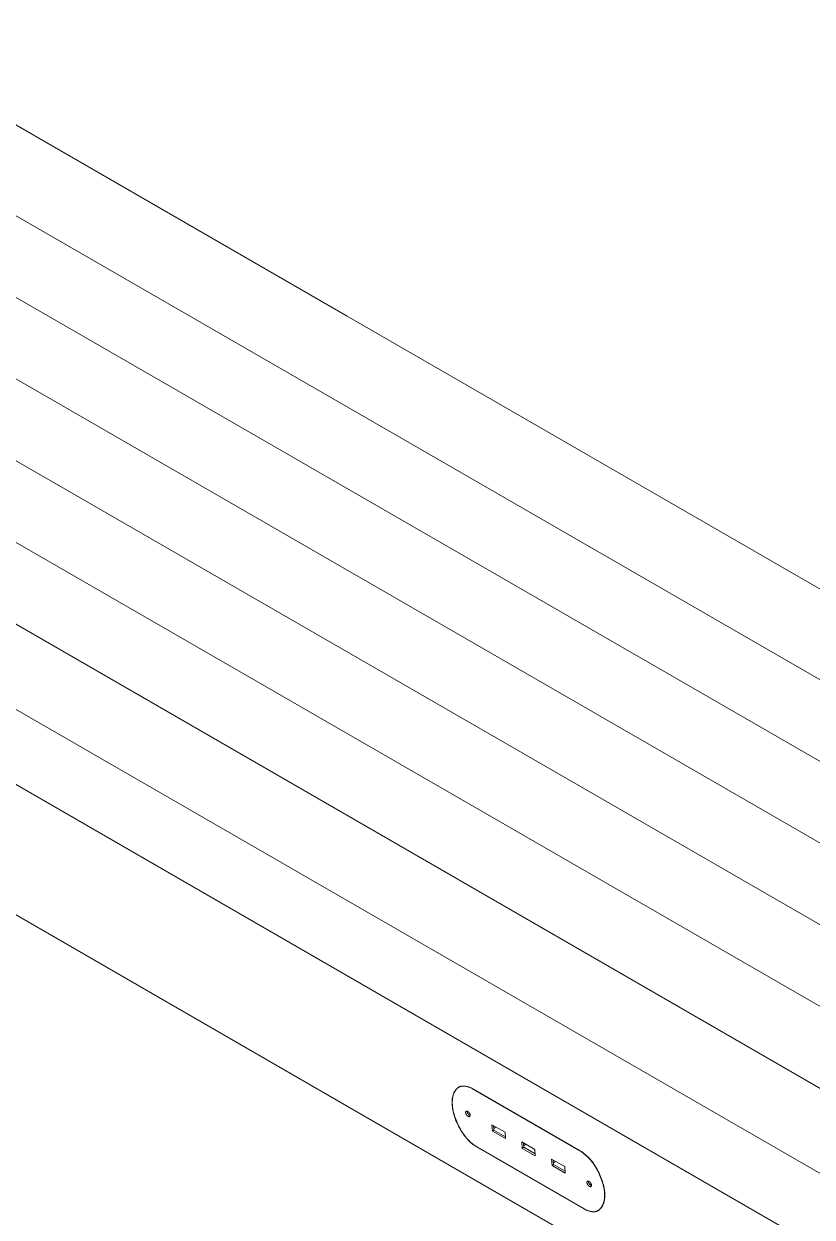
# Model space of a CAD drawing. Header units: millimetres. Extents: x -219 to 4970, y -9 to 3393.
# Drawn here: x 3739 to 4096, y 1612 to 2154 of the extents above; entities that cross this region are included whole.
import ezdxf

# ---------------------------------------------------------------- set-up
doc = ezdxf.new("R2010")
doc.units = ezdxf.units.MM
doc.layers.add('ZANO_R', color=7, linetype='Continuous', lineweight=0)

msp = doc.modelspace()

# ---------------------------------------------------------------- linework, layer by layer
at = {"layer": 'ZANO_R'}
for p, q in [((3655.49, 2153.67), (3885.33, 2020.97)), ((3618.55, 2133.87), (4760.15, 1474.77)), ((3586.46, 2115.34), (4728.06, 1456.24)), ((3584.64, 2079.34), (4695.97, 1437.71)), ((3490.18, 2059.76), (4631.78, 1400.65)), ((3555.34, 2059.19), (4663.87, 1419.18)), ((3458.08, 2041.23), (4599.69, 1382.12)), ((3425.94, 2021.14), (4567.86, 1361.85)), ((4501.29, 1665.34), (3885.33, 2020.97)), ((3395.07, 2004.82), (4540.69, 1343.39)), ((4489.68, 1313.72), (3450.46, 1913.72)), ((3933.35, 1667.52), (3933.27, 1667.25)), ((3933.43, 1667.78), (3933.35, 1667.52)), ((3933.42, 1667.39), (3933.49, 1667.65)), ((3933.51, 1668.04), (3933.43, 1667.78)), ((3933.49, 1667.65), (3933.57, 1667.9)), ((3933.61, 1668.28), (3933.51, 1668.04)), ((3933.57, 1667.9), (3933.66, 1668.15)), ((3933.7, 1668.52), (3933.61, 1668.28)), ((3933.66, 1668.15), (3933.76, 1668.4)), ((3933.81, 1668.75), (3933.7, 1668.52)), ((3933.76, 1668.4), (3933.86, 1668.63)), ((3933.86, 1668.86), (3933.81, 1668.75)), ((3933.92, 1668.97), (3933.86, 1668.86)), ((3933.86, 1668.63), (3933.92, 1668.75)), ((3933.98, 1669.08), (3933.92, 1668.97)), ((3933.92, 1668.75), (3933.97, 1668.86)), ((3933.97, 1668.86), (3934.03, 1668.97)), ((3934.04, 1669.19), (3933.98, 1669.08)), ((3934.03, 1668.97), (3934.09, 1669.08)), ((3934.1, 1669.29), (3934.04, 1669.19)), ((3934.09, 1669.08), (3934.15, 1669.19)), ((3934.16, 1669.39), (3934.1, 1669.29)), ((3934.15, 1669.19), (3934.21, 1669.3)), ((3934.22, 1669.49), (3934.16, 1669.39)), ((3934.21, 1669.3), (3934.27, 1669.4)), ((3934.29, 1669.59), (3934.22, 1669.49)), ((3934.27, 1669.4), (3934.34, 1669.51)), ((3934.35, 1669.69), (3934.29, 1669.59)), ((3934.34, 1669.51), (3934.4, 1669.61)), ((3934.42, 1669.78), (3934.35, 1669.69)), ((3934.4, 1669.61), (3934.47, 1669.71)), ((3934.49, 1669.87), (3934.42, 1669.78)), ((3934.47, 1669.71), (3934.54, 1669.8)), ((3934.55, 1669.96), (3934.49, 1669.87)), ((3934.54, 1669.8), (3934.61, 1669.9)), ((3934.62, 1670.05), (3934.55, 1669.96)), ((3934.61, 1669.9), (3934.68, 1669.99)), ((3934.7, 1670.13), (3934.62, 1670.05)), ((3934.68, 1669.99), (3934.76, 1670.08)), ((3934.77, 1670.22), (3934.7, 1670.13)), ((3934.76, 1670.08), (3934.83, 1670.17)), ((3934.84, 1670.3), (3934.77, 1670.22)), ((3934.83, 1670.17), (3934.91, 1670.26)), ((3934.92, 1670.38), (3934.84, 1670.3)), ((3934.91, 1670.26), (3934.99, 1670.34)), ((3934.99, 1670.46), (3934.92, 1670.38)), ((3935.07, 1670.53), (3934.99, 1670.46)), ((3934.99, 1670.34), (3935.07, 1670.42)), ((3935.15, 1670.61), (3935.07, 1670.53)), ((3935.07, 1670.42), (3935.15, 1670.5)), ((3935.23, 1670.68), (3935.15, 1670.61)), ((3935.15, 1670.5), (3935.23, 1670.58)), ((3935.31, 1670.75), (3935.23, 1670.68)), ((3935.23, 1670.58), (3935.31, 1670.66)), ((3935.39, 1670.82), (3935.31, 1670.75)), ((3935.31, 1670.66), (3935.39, 1670.74)), ((3935.47, 1670.88), (3935.39, 1670.82)), ((3935.39, 1670.74), (3935.48, 1670.81)), ((3935.55, 1670.95), (3935.47, 1670.88)), ((3935.48, 1670.81), (3935.57, 1670.88)), ((3935.63, 1671.01), (3935.55, 1670.95)), ((3935.57, 1670.88), (3935.65, 1670.95)), ((3935.74, 1671.09), (3935.63, 1671.01)), ((3935.65, 1670.95), (3935.74, 1671.01)), ((3935.86, 1671.16), (3935.74, 1671.09)), ((3935.74, 1671.01), (3935.86, 1671.09)), ((3935.97, 1671.23), (3935.86, 1671.16)), ((3935.86, 1671.09), (3935.97, 1671.17)), ((3935.96, 1671.16), (3936.33, 1671.41)), ((3936.09, 1671.29), (3935.97, 1671.23)), ((3935.97, 1671.17), (3936.09, 1671.24)), ((3936.21, 1671.35), (3936.09, 1671.29)), ((3936.09, 1671.24), (3936.21, 1671.3)), ((3936.33, 1671.41), (3936.21, 1671.35)), ((3936.21, 1671.3), (3936.33, 1671.36)), ((3936.45, 1671.46), (3936.33, 1671.41)), ((3936.33, 1671.36), (3936.46, 1671.42)), ((3936.58, 1671.51), (3936.45, 1671.46)), ((3936.46, 1671.42), (3936.58, 1671.47)), ((3936.71, 1671.55), (3936.58, 1671.51)), ((3936.58, 1671.47), (3936.71, 1671.52)), ((3936.83, 1671.59), (3936.71, 1671.55)), ((3936.71, 1671.52), (3936.84, 1671.57)), ((3936.96, 1671.63), (3936.83, 1671.59)), ((3936.84, 1671.57), (3936.97, 1671.6)), ((3937.09, 1671.66), (3936.96, 1671.63)), ((3936.97, 1671.6), (3937.11, 1671.64)), ((3937.22, 1671.69), (3937.09, 1671.66)), ((3937.11, 1671.64), (3937.24, 1671.67)), ((3937.36, 1671.71), (3937.22, 1671.69)), ((3937.24, 1671.67), (3937.37, 1671.7)), ((3937.49, 1671.73), (3937.36, 1671.71)), ((3937.37, 1671.7), (3937.51, 1671.72)), ((3937.62, 1671.74), (3937.49, 1671.73)), ((3937.51, 1671.72), (3937.65, 1671.73)), ((3937.76, 1671.75), (3937.62, 1671.74)), ((3937.65, 1671.73), (3937.78, 1671.75)), ((3937.89, 1671.76), (3937.76, 1671.75)), ((3937.78, 1671.75), (3937.92, 1671.75)), ((3938.02, 1671.76), (3937.89, 1671.76)), ((3938.02, 1671.76), (3938.31, 1671.75)), ((3938.31, 1671.74), (3938.03, 1671.76)), ((3938.31, 1671.75), (3938.59, 1671.73)), ((3938.59, 1671.72), (3938.31, 1671.74)), ((3938.59, 1671.73), (3938.88, 1671.7)), ((3938.86, 1671.68), (3938.59, 1671.72)), ((3939.14, 1671.64), (3938.86, 1671.68)), ((3938.88, 1671.7), (3939.16, 1671.66)), ((3939.41, 1671.59), (3939.14, 1671.64)), ((3939.16, 1671.66), (3939.45, 1671.61)), ((3939.69, 1671.53), (3939.41, 1671.59)), ((3939.45, 1671.61), (3939.73, 1671.55)), ((3939.96, 1671.46), (3939.69, 1671.53)), ((3939.73, 1671.55), (3940, 1671.48)), ((3940.22, 1671.39), (3939.96, 1671.46)), ((3940, 1671.48), (3940.28, 1671.41)), ((3940.49, 1671.3), (3940.22, 1671.39)), ((3940.28, 1671.41), (3940.55, 1671.32)), ((3940.75, 1671.2), (3940.49, 1671.3)), ((3940.55, 1671.32), (3940.82, 1671.22)), ((3941.01, 1671.1), (3940.75, 1671.2)), ((3940.82, 1671.22), (3941.09, 1671.12)), ((3941.27, 1670.99), (3941.01, 1671.1)), ((3941.09, 1671.12), (3941.35, 1671.01)), ((3941.52, 1670.87), (3941.27, 1670.99)), ((3941.35, 1671.01), (3941.61, 1670.88)), ((3941.77, 1670.74), (3941.52, 1670.87)), ((3941.61, 1670.88), (3941.86, 1670.75)), ((3942.01, 1670.6), (3941.77, 1670.74)), ((3941.86, 1670.75), (3942.11, 1670.61)), ((3942.25, 1670.46), (3942.01, 1670.6)), ((3942.11, 1670.61), (3942.36, 1670.46)), ((3990.92, 1642.36), (3942.25, 1670.46)), ((3942.36, 1670.46), (3991.03, 1642.36)), ((3932.94, 1664.86), (3932.93, 1664.53)), ((3932.93, 1664.53), (3932.93, 1664.2)), ((3932.93, 1664.2), (3932.93, 1663.86)), ((3932.93, 1663.86), (3932.95, 1663.52)), ((3932.95, 1665.18), (3932.94, 1664.86)), ((3932.98, 1665.5), (3932.95, 1665.18)), ((3932.95, 1663.52), (3932.97, 1663.17)), ((3932.97, 1663.17), (3933, 1662.82)), ((3933.01, 1665.81), (3932.98, 1665.5)), ((3933, 1662.82), (3933.03, 1662.47)), ((3933.05, 1666.11), (3933.01, 1665.81)), ((3933.03, 1662.47), (3933.08, 1662.11)), ((3933.04, 1664.77), (3933.06, 1665.08)), ((3933.04, 1664.46), (3933.04, 1664.77)), ((3933.04, 1664.15), (3933.04, 1664.46)), ((3933.04, 1663.83), (3933.04, 1664.15)), ((3933.06, 1663.5), (3933.04, 1663.83)), ((3933.09, 1666.41), (3933.05, 1666.11)), ((3933.06, 1665.08), (3933.08, 1665.39)), ((3933.08, 1663.18), (3933.06, 1663.5)), ((3933.08, 1665.39), (3933.11, 1665.69)), ((3933.08, 1663.18), (3933.1, 1662.85)), ((3933.08, 1662.11), (3933.13, 1661.74)), ((3933.15, 1666.7), (3933.09, 1666.41)), ((3933.1, 1662.85), (3933.14, 1662.51)), ((3933.11, 1665.69), (3933.14, 1665.98)), ((3933.14, 1665.98), (3933.18, 1666.28)), ((3933.14, 1662.51), (3933.18, 1662.17)), ((3933.21, 1666.98), (3933.15, 1666.7)), ((3933.18, 1666.28), (3933.23, 1666.56)), ((3933.18, 1662.17), (3933.22, 1661.83)), ((3933.27, 1667.25), (3933.21, 1666.98)), ((3933.23, 1666.56), (3933.28, 1666.84)), ((3933.28, 1666.84), (3933.35, 1667.12)), ((3933.35, 1667.12), (3933.42, 1667.39)), ((3933.13, 1661.74), (3933.19, 1661.38)), ((3933.19, 1661.38), (3933.25, 1661.01)), ((3933.22, 1661.83), (3933.34, 1661.13)), ((3933.25, 1661.01), (3933.4, 1660.26)), ((3933.34, 1661.13), (3933.48, 1660.42)), ((3933.4, 1660.26), (3933.58, 1659.51)), ((3933.48, 1660.42), (3933.65, 1659.69)), ((3933.58, 1659.51), (3933.79, 1658.76)), ((3933.65, 1659.69), (3933.84, 1658.95)), ((3933.79, 1658.76), (3934.02, 1658)), ((3933.84, 1658.95), (3934.07, 1658.2)), ((3934.02, 1658), (3934.28, 1657.24)), ((3934.07, 1658.2), (3934.32, 1657.45)), ((3934.28, 1657.24), (3934.56, 1656.48)), ((3934.32, 1657.45), (3934.59, 1656.69)), ((3934.59, 1656.69), (3934.89, 1655.93)), ((3939.09, 1659.93), (3939.1, 1659.95)), ((3939.09, 1659.9), (3939.09, 1659.93)), ((3939.09, 1659.88), (3939.09, 1659.9)), ((3939.09, 1659.86), (3939.09, 1659.88)), ((3939.09, 1659.83), (3939.09, 1659.86)), ((3939.09, 1659.81), (3939.09, 1659.83)), ((3939.09, 1659.78), (3939.09, 1659.81)), ((3939.09, 1659.76), (3939.09, 1659.78)), ((3939.09, 1659.73), (3939.09, 1659.76)), ((3939.09, 1659.71), (3939.09, 1659.73)), ((3939.09, 1659.68), (3939.09, 1659.71)), ((3939.09, 1659.65), (3939.09, 1659.68)), ((3939.1, 1659.63), (3939.09, 1659.65)), ((3939.1, 1659.97), (3939.11, 1660)), ((3939.1, 1659.95), (3939.1, 1659.97)), ((3939.1, 1659.6), (3939.1, 1659.63)), ((3939.1, 1659.57), (3939.1, 1659.6)), ((3939.11, 1659.55), (3939.1, 1659.57)), ((3939.11, 1660.02), (3939.12, 1660.04)), ((3939.11, 1660), (3939.11, 1660.02)), ((3939.12, 1659.49), (3939.11, 1659.55)), ((3939.12, 1660.06), (3939.13, 1660.08)), ((3939.12, 1660.04), (3939.12, 1660.06)), ((3939.13, 1659.43), (3939.12, 1659.49)), ((3939.13, 1660.08), (3939.14, 1660.09)), ((3939.15, 1659.37), (3939.13, 1659.43)), ((3939.14, 1660.12), (3939.15, 1660.13)), ((3939.14, 1660.1), (3939.14, 1660.12)), ((3939.14, 1660.09), (3939.14, 1660.1)), ((3939.15, 1660.13), (3939.16, 1660.14)), ((3939.15, 1660.13), (3939.15, 1660.13)), ((3939.17, 1659.31), (3939.15, 1659.37)), ((3939.16, 1660.15), (3939.17, 1660.16)), ((3939.16, 1660.14), (3939.16, 1660.15)), ((3939.17, 1660.17), (3939.18, 1660.18)), ((3939.17, 1660.16), (3939.17, 1660.17)), ((3939.19, 1659.24), (3939.17, 1659.31)), ((3939.18, 1660.19), (3939.19, 1660.2)), ((3939.18, 1660.18), (3939.18, 1660.19)), ((3939.19, 1660.21), (3939.2, 1660.22)), ((3939.19, 1660.2), (3939.19, 1660.21)), ((3939.22, 1659.18), (3939.19, 1659.24)), ((3939.2, 1660.22), (3939.21, 1660.23)), ((3939.21, 1660.23), (3939.22, 1660.24)), ((3939.21, 1660.23), (3939.21, 1660.23)), ((3939.22, 1660.24), (3939.23, 1660.25)), ((3939.24, 1659.12), (3939.22, 1659.18)), ((3939.23, 1660.25), (3939.23, 1660.26)), ((3939.23, 1660.26), (3939.24, 1660.26)), ((3939.24, 1660.26), (3939.25, 1660.27)), ((3939.27, 1659.05), (3939.24, 1659.12)), ((3939.25, 1660.28), (3939.26, 1660.29)), ((3939.25, 1660.27), (3939.25, 1660.28)), ((3939.26, 1660.29), (3939.27, 1660.29)), ((3939.27, 1660.29), (3939.28, 1660.3)), ((3939.3, 1658.98), (3939.27, 1659.05)), ((3939.28, 1660.3), (3939.29, 1660.31)), ((3939.28, 1660.3), (3939.28, 1660.3)), ((3939.29, 1660.31), (3939.3, 1660.32)), ((3939.3, 1660.32), (3939.31, 1660.32)), ((3939.33, 1658.92), (3939.3, 1658.98)), ((3939.31, 1660.32), (3939.32, 1660.33)), ((3939.32, 1660.33), (3939.33, 1660.33)), ((3939.33, 1660.33), (3939.33, 1660.34)), ((3939.33, 1660.34), (3939.34, 1660.34)), ((3939.37, 1658.85), (3939.33, 1658.92)), ((3939.34, 1660.34), (3939.35, 1660.35)), ((3939.35, 1660.35), (3939.36, 1660.35)), ((3939.36, 1660.35), (3939.37, 1660.36)), ((3939.37, 1660.36), (3939.38, 1660.36)), ((3939.41, 1658.79), (3939.37, 1658.85)), ((3939.38, 1660.36), (3939.39, 1660.36)), ((3939.39, 1660.36), (3939.4, 1660.37)), ((3939.4, 1660.37), (3939.41, 1660.37)), ((3939.41, 1660.37), (3939.42, 1660.37)), ((3939.45, 1658.73), (3939.41, 1658.79)), ((3939.42, 1660.37), (3939.43, 1660.38)), ((3939.43, 1660.38), (3939.44, 1660.38)), ((3939.44, 1660.38), (3939.45, 1660.38)), ((3939.45, 1660.38), (3939.46, 1660.39)), ((3939.49, 1658.66), (3939.45, 1658.73)), ((3939.46, 1660.39), (3939.47, 1660.39)), ((3939.47, 1660.39), (3939.48, 1660.39)), ((3939.48, 1660.39), (3939.49, 1660.39)), ((3939.49, 1660.39), (3939.5, 1660.39)), ((3939.53, 1658.6), (3939.49, 1658.66)), ((3939.5, 1660.39), (3939.51, 1660.39)), ((3939.51, 1660.39), (3939.52, 1660.4)), ((3939.52, 1660.4), (3939.53, 1660.4)), ((3939.53, 1660.4), (3939.54, 1660.4)), ((3939.58, 1658.54), (3939.53, 1658.6)), ((3939.54, 1660.4), (3939.55, 1660.4)), ((3939.55, 1660.4), (3939.56, 1660.4)), ((3939.56, 1660.4), (3939.57, 1660.4)), ((3939.57, 1660.4), (3939.59, 1660.4)), ((3939.62, 1658.48), (3939.58, 1658.54)), ((3939.59, 1660.4), (3939.6, 1660.4)), ((3939.6, 1660.4), (3939.61, 1660.4)), ((3939.61, 1660.4), (3939.62, 1660.4)), ((3939.62, 1660.4), (3939.64, 1660.39)), ((3939.67, 1658.43), (3939.62, 1658.48)), ((3939.64, 1660.39), (3939.67, 1660.39)), ((3939.67, 1660.39), (3939.69, 1660.39)), ((3939.72, 1658.37), (3939.67, 1658.43)), ((3939.69, 1660.39), (3939.71, 1660.38)), ((3939.71, 1660.38), (3939.74, 1660.38)), ((3939.77, 1658.32), (3939.72, 1658.37)), ((3939.74, 1660.38), (3939.76, 1660.37)), ((3939.76, 1660.37), (3939.78, 1660.36)), ((3939.78, 1660.37), (3939.77, 1660.33)), ((3939.77, 1660.33), (3939.77, 1660.3)), ((3939.77, 1660.3), (3939.77, 1660.27)), ((3939.77, 1660.27), (3939.77, 1660.23)), ((3939.77, 1660.23), (3939.77, 1660.2)), ((3939.77, 1660.2), (3939.77, 1660.16)), ((3939.77, 1660.16), (3939.79, 1660.08)), ((3939.82, 1658.27), (3939.77, 1658.32)), ((3939.78, 1660.36), (3939.81, 1660.36)), ((3939.79, 1660.08), (3939.8, 1660.01)), ((3939.8, 1660.01), (3939.82, 1659.93)), ((3939.81, 1660.36), (3939.83, 1660.35)), ((3939.82, 1659.93), (3939.84, 1659.85)), ((3939.87, 1658.22), (3939.82, 1658.27)), ((3939.83, 1660.35), (3939.85, 1660.34)), ((3939.84, 1659.85), (3939.86, 1659.77)), ((3939.85, 1660.34), (3939.88, 1660.33)), ((3939.86, 1659.77), (3939.88, 1659.7)), ((3939.91, 1658.18), (3939.87, 1658.22)), ((3939.88, 1660.33), (3939.9, 1660.32)), ((3939.88, 1659.7), (3939.91, 1659.62)), ((3939.9, 1660.32), (3939.92, 1660.31)), ((3939.91, 1659.62), (3939.94, 1659.55)), ((3939.96, 1658.14), (3939.91, 1658.18)), ((3939.92, 1660.31), (3939.95, 1660.3)), ((3939.94, 1659.55), (3939.97, 1659.47)), ((3939.95, 1660.3), (3939.97, 1660.29)), ((3940.01, 1658.1), (3939.96, 1658.14)), ((3939.97, 1660.29), (3939.99, 1660.28)), ((3939.97, 1659.47), (3940.01, 1659.4)), ((3939.99, 1660.28), (3940.02, 1660.26)), ((3940.01, 1659.4), (3940.05, 1659.33)), ((3940.06, 1658.06), (3940.01, 1658.1)), ((3940.02, 1660.26), (3940.04, 1660.25)), ((3940.04, 1660.25), (3940.09, 1660.22)), ((3940.05, 1659.33), (3940.09, 1659.26)), ((3940.11, 1658.03), (3940.06, 1658.06)), ((3940.09, 1660.22), (3940.13, 1660.19)), ((3940.09, 1659.26), (3940.13, 1659.19)), ((3940.16, 1658), (3940.11, 1658.03)), ((3940.13, 1660.19), (3940.18, 1660.16)), ((3940.13, 1659.19), (3940.17, 1659.12)), ((3940.2, 1657.97), (3940.16, 1658)), ((3940.17, 1659.12), (3940.22, 1659.06)), ((3940.18, 1660.16), (3940.23, 1660.12)), ((3940.22, 1657.96), (3940.2, 1657.97)), ((3940.22, 1659.06), (3940.27, 1658.99)), ((3940.25, 1657.94), (3940.22, 1657.96)), ((3940.23, 1660.12), (3940.28, 1660.09)), ((3940.27, 1657.93), (3940.25, 1657.94)), ((3940.27, 1658.99), (3940.32, 1658.93)), ((3940.29, 1657.92), (3940.27, 1657.93)), ((3940.28, 1660.09), (3940.33, 1660.04)), ((3940.32, 1657.91), (3940.29, 1657.92)), ((3940.32, 1658.93), (3940.37, 1658.87)), ((3940.34, 1657.9), (3940.32, 1657.91)), ((3940.33, 1660.04), (3940.38, 1660)), ((3940.36, 1657.89), (3940.34, 1657.9)), ((3940.39, 1657.88), (3940.36, 1657.89)), ((3940.37, 1658.87), (3940.43, 1658.81)), ((3940.38, 1660), (3940.42, 1659.95)), ((3940.41, 1657.87), (3940.39, 1657.88)), ((3940.44, 1657.86), (3940.41, 1657.87)), ((3940.42, 1659.95), (3940.47, 1659.9)), ((3940.43, 1658.81), (3940.48, 1658.76)), ((3940.46, 1657.86), (3940.44, 1657.86)), ((3940.48, 1657.85), (3940.46, 1657.86)), ((3940.47, 1659.9), (3940.52, 1659.85)), ((3940.48, 1658.76), (3940.54, 1658.7)), ((3940.51, 1657.84), (3940.48, 1657.85)), ((3940.53, 1657.84), (3940.51, 1657.84)), ((3940.52, 1659.85), (3940.57, 1659.8)), ((3940.55, 1657.83), (3940.53, 1657.84)), ((3940.54, 1658.7), (3940.6, 1658.65)), ((3940.58, 1657.83), (3940.55, 1657.83)), ((3940.57, 1659.8), (3940.62, 1659.74)), ((3940.6, 1657.83), (3940.58, 1657.83)), ((3940.6, 1658.65), (3940.67, 1658.6)), ((3940.62, 1657.83), (3940.6, 1657.83)), ((3940.62, 1659.74), (3940.66, 1659.68)), ((3940.63, 1657.82), (3940.62, 1657.83)), ((3940.64, 1657.82), (3940.63, 1657.82)), ((3940.66, 1657.82), (3940.64, 1657.82)), ((3940.66, 1659.68), (3940.71, 1659.62)), ((3940.67, 1657.82), (3940.66, 1657.82)), ((3940.67, 1658.6), (3940.73, 1658.55)), ((3940.68, 1657.82), (3940.67, 1657.82)), ((3940.69, 1657.82), (3940.68, 1657.82)), ((3940.7, 1657.82), (3940.69, 1657.82)), ((3940.71, 1657.83), (3940.7, 1657.82)), ((3940.71, 1659.62), (3940.75, 1659.56)), ((3940.72, 1657.83), (3940.71, 1657.83)), ((3940.73, 1657.83), (3940.72, 1657.83)), ((3940.73, 1658.55), (3940.8, 1658.51)), ((3940.74, 1657.83), (3940.73, 1657.83)), ((3940.75, 1657.83), (3940.74, 1657.83)), ((3940.75, 1659.56), (3940.79, 1659.5)), ((3940.76, 1657.83), (3940.75, 1657.83)), ((3940.77, 1657.83), (3940.76, 1657.83)), ((3940.78, 1657.84), (3940.77, 1657.83)), ((3940.79, 1657.84), (3940.78, 1657.84)), ((3940.79, 1659.5), (3940.83, 1659.43)), ((3940.8, 1657.84), (3940.79, 1657.84)), ((3940.8, 1658.51), (3940.87, 1658.46)), ((3940.81, 1657.84), (3940.8, 1657.84)), ((3940.82, 1657.85), (3940.81, 1657.84)), ((3940.83, 1657.85), (3940.82, 1657.85)), ((3940.83, 1659.43), (3940.87, 1659.37)), ((3940.84, 1657.85), (3940.83, 1657.85)), ((3940.85, 1657.86), (3940.84, 1657.85)), ((3940.86, 1657.86), (3940.85, 1657.86)), ((3940.87, 1657.86), (3940.86, 1657.86)), ((3940.87, 1659.37), (3940.91, 1659.3)), ((3940.87, 1658.46), (3940.93, 1658.42)), ((3940.88, 1657.87), (3940.87, 1657.86)), ((3940.89, 1657.87), (3940.88, 1657.87)), ((3940.9, 1657.88), (3940.89, 1657.87)), ((3940.91, 1657.88), (3940.9, 1657.88)), ((3940.91, 1659.3), (3940.94, 1659.24)), ((3940.92, 1657.89), (3940.91, 1657.88)), ((3940.93, 1657.9), (3940.92, 1657.89)), ((3940.92, 1657.89), (3940.92, 1657.89)), ((3940.93, 1658.42), (3941, 1658.38)), ((3940.94, 1657.9), (3940.93, 1657.9)), ((3940.94, 1659.24), (3940.97, 1659.17)), ((3940.95, 1657.91), (3940.94, 1657.9)), ((3940.96, 1657.92), (3940.95, 1657.91)), ((3940.97, 1657.93), (3940.96, 1657.92)), ((3940.96, 1657.92), (3940.96, 1657.92)), ((3940.97, 1659.17), (3941, 1659.11)), ((3940.98, 1657.94), (3940.97, 1657.93)), ((3940.99, 1657.94), (3940.98, 1657.94)), ((3941, 1657.96), (3940.99, 1657.95)), ((3940.99, 1657.95), (3940.99, 1657.94)), ((3941, 1659.11), (3941.03, 1659.04)), ((3941, 1658.38), (3941.08, 1658.35)), ((3941.01, 1657.96), (3941, 1657.96)), ((3941.02, 1657.97), (3941.01, 1657.96)), ((3941.03, 1657.99), (3941.02, 1657.98)), ((3941.02, 1657.98), (3941.02, 1657.97)), ((3941.03, 1659.04), (3941.05, 1658.98)), ((3941.04, 1658), (3941.03, 1658)), ((3941.03, 1658), (3941.03, 1657.99)), ((3941.05, 1658.01), (3941.04, 1658)), ((3941.05, 1658.98), (3941.07, 1658.91)), ((3941.06, 1658.03), (3941.05, 1658.02)), ((3941.05, 1658.02), (3941.05, 1658.01)), ((3941.07, 1658.05), (3941.06, 1658.04)), ((3941.06, 1658.04), (3941.06, 1658.03)), ((3941.07, 1658.91), (3941.09, 1658.85)), ((3941.08, 1658.07), (3941.07, 1658.06)), ((3941.07, 1658.06), (3941.07, 1658.05)), ((3941.08, 1658.35), (3941.15, 1658.31)), ((3941.09, 1658.09), (3941.08, 1658.08)), ((3941.08, 1658.08), (3941.08, 1658.07)), ((3941.09, 1658.85), (3941.11, 1658.79)), ((3941.1, 1658.11), (3941.09, 1658.1)), ((3941.09, 1658.1), (3941.09, 1658.09)), ((3941.11, 1658.13), (3941.1, 1658.12)), ((3941.1, 1658.12), (3941.1, 1658.11)), ((3941.11, 1658.79), (3941.12, 1658.73)), ((3941.12, 1658.16), (3941.11, 1658.14)), ((3941.11, 1658.14), (3941.11, 1658.13)), ((3941.12, 1658.73), (3941.13, 1658.68)), ((3941.13, 1658.2), (3941.12, 1658.18)), ((3941.12, 1658.18), (3941.12, 1658.16)), ((3941.13, 1658.68), (3941.14, 1658.65)), ((3941.14, 1658.25), (3941.13, 1658.22)), ((3941.13, 1658.22), (3941.13, 1658.2)), ((3941.14, 1658.65), (3941.14, 1658.62)), ((3941.14, 1658.62), (3941.14, 1658.59)), ((3941.14, 1658.59), (3941.15, 1658.57)), ((3941.15, 1658.29), (3941.14, 1658.27)), ((3941.14, 1658.27), (3941.14, 1658.25)), ((3941.15, 1658.57), (3941.15, 1658.54)), ((3941.15, 1658.54), (3941.15, 1658.52)), ((3941.15, 1658.52), (3941.15, 1658.49)), ((3941.15, 1658.49), (3941.15, 1658.46)), ((3941.15, 1658.46), (3941.16, 1658.44)), ((3941.16, 1658.41), (3941.15, 1658.39)), ((3941.15, 1658.39), (3941.15, 1658.37)), ((3941.15, 1658.37), (3941.15, 1658.34)), ((3941.15, 1658.34), (3941.15, 1658.32)), ((3941.15, 1658.32), (3941.15, 1658.29)), ((3941.16, 1658.44), (3941.16, 1658.41)), ((3934.56, 1656.48), (3934.86, 1655.73)), ((3934.86, 1655.73), (3935.18, 1654.99)), ((3934.89, 1655.93), (3935.21, 1655.17)), ((3935.18, 1654.99), (3935.52, 1654.26)), ((3935.21, 1655.17), (3935.56, 1654.41)), ((3935.52, 1654.26), (3935.87, 1653.54)), ((3935.56, 1654.41), (3935.92, 1653.66)), ((3935.87, 1653.54), (3936.24, 1652.83)), ((3935.92, 1653.66), (3936.31, 1652.92)), ((3936.24, 1652.83), (3936.63, 1652.13)), ((3936.31, 1652.92), (3936.71, 1652.18)), ((3936.63, 1652.13), (3937.02, 1651.46)), ((3936.71, 1652.18), (3937.13, 1651.46)), ((3937.02, 1651.46), (3937.37, 1650.87)), ((3937.48, 1650.87), (3937.13, 1651.46)), ((3951.04, 1654.2), (3956.96, 1650.78)), ((3951.25, 1651.29), (3951.04, 1654.2)), ((3951.25, 1651.29), (3951.93, 1651.75)), ((3957.17, 1647.87), (3951.25, 1651.29)), ((3951.93, 1651.75), (3951.79, 1653.77)), ((3952.86, 1653.16), (3951.88, 1652.5)), ((3957.11, 1648.76), (3951.93, 1651.75)), ((3937.37, 1650.87), (3937.75, 1650.29)), ((3937.86, 1650.29), (3937.48, 1650.87)), ((3937.75, 1650.29), (3938.14, 1649.72)), ((3938.25, 1649.72), (3937.86, 1650.29)), ((3938.14, 1649.72), (3938.55, 1649.17)), ((3938.66, 1649.17), (3938.25, 1649.72)), ((3938.55, 1649.17), (3938.97, 1648.63)), ((3939.08, 1648.63), (3938.66, 1649.17)), ((3938.97, 1648.63), (3939.42, 1648.1)), ((3939.53, 1648.1), (3939.08, 1648.63)), ((3939.42, 1648.1), (3939.88, 1647.59)), ((3939.99, 1647.59), (3939.53, 1648.1)), ((3939.88, 1647.59), (3940.36, 1647.09)), ((3940.47, 1647.1), (3939.99, 1647.59)), ((3940.36, 1647.09), (3940.85, 1646.61)), ((3940.96, 1646.62), (3940.47, 1647.1)), ((3940.85, 1646.61), (3941.36, 1646.15)), ((3941.47, 1646.15), (3940.96, 1646.62)), ((3941.36, 1646.15), (3941.88, 1645.7)), ((3941.99, 1645.71), (3941.47, 1646.15)), ((3956.96, 1650.78), (3957.17, 1647.87)), ((3964.77, 1643.48), (3964.56, 1646.4)), ((3964.56, 1646.4), (3970.48, 1642.98)), ((3965.46, 1643.94), (3965.31, 1645.96)), ((3941.88, 1645.7), (3942.42, 1645.27)), ((3942.53, 1645.28), (3941.99, 1645.71)), ((3942.42, 1645.27), (3942.98, 1644.86)), ((3943.08, 1644.87), (3942.53, 1645.28)), ((3942.98, 1644.86), (3943.54, 1644.47)), ((3943.65, 1644.47), (3943.08, 1644.87)), ((3943.54, 1644.47), (3944.12, 1644.09)), ((3944.23, 1644.1), (3943.65, 1644.47)), ((3944.12, 1644.09), (3992.79, 1615.99)), ((3992.9, 1616), (3944.23, 1644.1)), ((3964.77, 1643.48), (3965.46, 1643.94)), ((3970.69, 1640.06), (3964.77, 1643.48)), ((3966.38, 1645.35), (3965.4, 1644.69)), ((3970.63, 1640.96), (3965.46, 1643.94)), ((3970.48, 1642.98), (3970.69, 1640.06)), ((3991.5, 1641.98), (3990.92, 1642.36)), ((3991.03, 1642.36), (3991.61, 1641.99)), ((3992.06, 1641.59), (3991.5, 1641.98)), ((3991.61, 1641.99), (3992.17, 1641.59)), ((3992.62, 1641.18), (3992.06, 1641.59)), ((3992.17, 1641.59), (3992.73, 1641.18)), ((3993.15, 1640.75), (3992.62, 1641.18)), ((3992.73, 1641.18), (3993.26, 1640.75)), ((3993.68, 1640.3), (3993.15, 1640.75)), ((3993.26, 1640.75), (3993.79, 1640.3)), ((3978.09, 1638.59), (3984.01, 1635.17)), ((3978.3, 1635.67), (3978.09, 1638.59)), ((3978.98, 1636.13), (3978.3, 1635.67)), ((3984.22, 1632.25), (3978.3, 1635.67)), ((3978.98, 1636.13), (3978.84, 1638.15)), ((3979.91, 1637.54), (3978.93, 1636.89)), ((3984.16, 1633.14), (3978.98, 1636.13)), ((3984.01, 1635.17), (3984.22, 1632.25)), ((3994.19, 1639.84), (3993.68, 1640.3)), ((3993.79, 1640.3), (3994.3, 1639.84)), ((3994.68, 1639.36), (3994.19, 1639.84)), ((3994.3, 1639.84), (3994.79, 1639.36)), ((3995.16, 1638.86), (3994.68, 1639.36)), ((3994.79, 1639.36), (3995.27, 1638.86)), ((3995.62, 1638.35), (3995.16, 1638.86)), ((3995.27, 1638.86), (3995.73, 1638.35)), ((3996.07, 1637.82), (3995.62, 1638.35)), ((3995.73, 1638.35), (3996.17, 1637.83)), ((3996.49, 1637.28), (3996.07, 1637.82)), ((3996.17, 1637.83), (3996.6, 1637.29)), ((3996.9, 1636.73), (3996.49, 1637.28)), ((3996.6, 1637.29), (3997.01, 1636.73)), ((3997.29, 1636.16), (3996.9, 1636.73)), ((3997.01, 1636.73), (3997.4, 1636.17)), ((3997.66, 1635.58), (3997.29, 1636.16)), ((3997.4, 1636.17), (3997.77, 1635.59)), ((3998.02, 1634.99), (3997.66, 1635.58)), ((3997.77, 1635.59), (3998.13, 1635)), ((3998.41, 1634.32), (3998.02, 1634.99)), ((3998.52, 1634.32), (3998.13, 1635)), ((3998.79, 1633.62), (3998.41, 1634.32)), ((3998.9, 1633.63), (3998.52, 1634.32)), ((3999.16, 1632.91), (3998.79, 1633.62)), ((3999.27, 1632.92), (3998.9, 1633.63)), ((3999.52, 1632.19), (3999.16, 1632.91)), ((3999.63, 1632.2), (3999.27, 1632.92)), ((3999.86, 1631.46), (3999.52, 1632.19)), ((3999.97, 1631.46), (3999.63, 1632.2)), ((4000.18, 1630.72), (3999.86, 1631.46)), ((4000.29, 1630.72), (3999.97, 1631.46)), ((4000.48, 1629.97), (4000.18, 1630.72)), ((4000.59, 1629.97), (4000.29, 1630.72)), ((4000.76, 1629.21), (4000.48, 1629.97)), ((4000.87, 1629.22), (4000.59, 1629.97)), ((3994.1, 1628.09), (3994.11, 1628.12)), ((3994.1, 1628.07), (3994.1, 1628.09)), ((3994.1, 1628.04), (3994.1, 1628.07)), ((3994.1, 1628.02), (3994.1, 1628.04)), ((3994.1, 1627.99), (3994.1, 1628.02)), ((3994.1, 1627.97), (3994.1, 1627.99)), ((3994.11, 1627.94), (3994.1, 1627.97)), ((3994.11, 1628.19), (3994.12, 1628.21)), ((3994.11, 1628.16), (3994.11, 1628.19)), ((3994.11, 1628.14), (3994.11, 1628.16)), ((3994.11, 1628.12), (3994.11, 1628.14)), ((3994.11, 1627.92), (3994.11, 1627.94)), ((3994.11, 1627.89), (3994.11, 1627.92)), ((3994.11, 1627.86), (3994.11, 1627.89)), ((3994.12, 1627.84), (3994.11, 1627.86)), ((3994.12, 1628.23), (3994.13, 1628.26)), ((3994.12, 1628.21), (3994.12, 1628.23)), ((3994.12, 1627.81), (3994.12, 1627.84)), ((3994.13, 1627.78), (3994.12, 1627.81)), ((3994.13, 1628.28), (3994.14, 1628.3)), ((3994.13, 1628.26), (3994.13, 1628.28)), ((3994.14, 1627.72), (3994.13, 1627.78)), ((3994.14, 1628.3), (3994.15, 1628.32)), ((3994.15, 1627.67), (3994.14, 1627.72)), ((3994.15, 1628.33), (3994.16, 1628.34)), ((3994.15, 1628.32), (3994.15, 1628.33)), ((3994.17, 1627.61), (3994.15, 1627.67)), ((3994.16, 1628.36), (3994.17, 1628.37)), ((3994.16, 1628.35), (3994.16, 1628.36)), ((3994.16, 1628.34), (3994.16, 1628.35)), ((3994.17, 1628.38), (3994.18, 1628.39)), ((3994.17, 1628.37), (3994.17, 1628.38)), ((3994.19, 1627.54), (3994.17, 1627.61)), ((3994.18, 1628.4), (3994.19, 1628.41)), ((3994.18, 1628.39), (3994.18, 1628.4)), ((3994.19, 1628.42), (3994.2, 1628.43)), ((3994.19, 1628.41), (3994.19, 1628.42)), ((3994.21, 1627.48), (3994.19, 1627.54)), ((3994.2, 1628.43), (3994.21, 1628.44)), ((3994.21, 1628.44), (3994.22, 1628.45)), ((3994.21, 1628.44), (3994.21, 1628.44)), ((3994.23, 1627.42), (3994.21, 1627.48)), ((3994.22, 1628.46), (3994.23, 1628.47)), ((3994.22, 1628.45), (3994.22, 1628.46)), ((3994.23, 1628.47), (3994.24, 1628.48)), ((3994.26, 1627.35), (3994.23, 1627.42)), ((3994.24, 1628.48), (3994.24, 1628.49)), ((3994.24, 1628.49), (3994.25, 1628.49)), ((3994.25, 1628.49), (3994.26, 1628.5)), ((3994.26, 1628.5), (3994.26, 1628.51)), ((3994.26, 1628.51), (3994.27, 1628.51)), ((3994.29, 1627.29), (3994.26, 1627.35)), ((3994.27, 1628.51), (3994.28, 1628.52)), ((3994.28, 1628.52), (3994.29, 1628.53)), ((3994.29, 1628.53), (3994.3, 1628.54)), ((3994.29, 1628.53), (3994.29, 1628.53)), ((3994.32, 1627.22), (3994.29, 1627.29)), ((3994.3, 1628.54), (3994.31, 1628.55)), ((3994.31, 1628.55), (3994.32, 1628.55)), ((3994.32, 1628.55), (3994.33, 1628.56)), ((3994.35, 1627.16), (3994.32, 1627.22)), ((3994.33, 1628.56), (3994.34, 1628.57)), ((3994.33, 1628.56), (3994.33, 1628.56)), ((3994.34, 1628.57), (3994.35, 1628.57)), ((3994.35, 1628.57), (3994.36, 1628.58)), ((3994.39, 1627.09), (3994.35, 1627.16)), ((3994.36, 1628.58), (3994.37, 1628.58)), ((3994.37, 1628.58), (3994.38, 1628.59)), ((3994.38, 1628.59), (3994.39, 1628.59)), ((3994.39, 1628.59), (3994.4, 1628.6)), ((3994.43, 1627.03), (3994.39, 1627.09)), ((3994.4, 1628.6), (3994.41, 1628.6)), ((3994.41, 1628.6), (3994.42, 1628.61)), ((3994.41, 1628.6), (3994.41, 1628.6)), ((3994.42, 1628.61), (3994.43, 1628.61)), ((3994.43, 1628.61), (3994.44, 1628.61)), ((3994.47, 1626.96), (3994.43, 1627.03)), ((3994.44, 1628.61), (3994.45, 1628.62)), ((3994.45, 1628.62), (3994.46, 1628.62)), ((3994.46, 1628.62), (3994.47, 1628.62)), ((3994.47, 1628.62), (3994.48, 1628.62)), ((3994.51, 1626.9), (3994.47, 1626.96)), ((3994.48, 1628.62), (3994.49, 1628.63)), ((3994.49, 1628.63), (3994.51, 1628.63)), ((3994.51, 1628.63), (3994.52, 1628.63)), ((3994.55, 1626.84), (3994.51, 1626.9)), ((3994.52, 1628.63), (3994.53, 1628.63)), ((3994.53, 1628.63), (3994.54, 1628.63)), ((3994.54, 1628.63), (3994.55, 1628.63)), ((3994.55, 1628.63), (3994.56, 1628.63)), ((3994.59, 1626.78), (3994.55, 1626.84)), ((3994.56, 1628.63), (3994.57, 1628.63)), ((3994.57, 1628.63), (3994.58, 1628.63)), ((3994.58, 1628.63), (3994.59, 1628.63)), ((3994.59, 1628.63), (3994.6, 1628.63)), ((3994.64, 1626.72), (3994.59, 1626.78)), ((3994.6, 1628.63), (3994.61, 1628.63)), ((3994.61, 1628.63), (3994.63, 1628.63)), ((3994.63, 1628.63), (3994.64, 1628.63)), ((3994.64, 1628.63), (3994.66, 1628.63)), ((3994.69, 1626.66), (3994.64, 1626.72)), ((3994.66, 1628.63), (3994.68, 1628.63)), ((3994.68, 1628.63), (3994.71, 1628.62)), ((3994.74, 1626.61), (3994.69, 1626.66)), ((3994.71, 1628.62), (3994.73, 1628.62)), ((3994.73, 1628.62), (3994.75, 1628.61)), ((3994.78, 1626.55), (3994.74, 1626.61)), ((3994.75, 1628.61), (3994.78, 1628.61)), ((3994.78, 1628.61), (3994.8, 1628.6)), ((3994.83, 1626.51), (3994.78, 1626.55)), ((3994.79, 1628.6), (3994.79, 1628.57)), ((3994.79, 1628.57), (3994.79, 1628.53)), ((3994.79, 1628.53), (3994.79, 1628.5)), ((3994.79, 1628.5), (3994.79, 1628.47)), ((3994.79, 1628.47), (3994.79, 1628.43)), ((3994.79, 1628.43), (3994.79, 1628.4)), ((3994.8, 1628.32), (3994.79, 1628.4)), ((3994.8, 1628.6), (3994.82, 1628.59)), ((3994.82, 1628.24), (3994.8, 1628.32)), ((3994.82, 1628.59), (3994.85, 1628.59)), ((3994.83, 1628.16), (3994.82, 1628.24)), ((3994.85, 1628.09), (3994.83, 1628.16)), ((3994.88, 1626.46), (3994.83, 1626.51)), ((3994.85, 1628.59), (3994.87, 1628.58)), ((3994.88, 1628.01), (3994.85, 1628.09)), ((3994.87, 1628.58), (3994.89, 1628.57)), ((3994.9, 1627.93), (3994.88, 1628.01)), ((3994.93, 1626.41), (3994.88, 1626.46)), ((3994.89, 1628.57), (3994.92, 1628.56)), ((3994.93, 1627.86), (3994.9, 1627.93)), ((3994.92, 1628.56), (3994.94, 1628.55)), ((3994.96, 1627.78), (3994.93, 1627.86)), ((3994.98, 1626.37), (3994.93, 1626.41)), ((3994.94, 1628.55), (3994.96, 1628.54)), ((3994.96, 1628.54), (3994.99, 1628.52)), ((3994.99, 1627.71), (3994.96, 1627.78)), ((3995.03, 1626.33), (3994.98, 1626.37)), ((3994.99, 1628.52), (3995.01, 1628.51)), ((3995.03, 1627.64), (3994.99, 1627.71)), ((3995.01, 1628.51), (3995.03, 1628.5)), ((3995.03, 1628.5), (3995.06, 1628.49)), ((3995.06, 1627.56), (3995.03, 1627.64)), ((3995.08, 1626.3), (3995.03, 1626.33)), ((3995.06, 1628.49), (3995.1, 1628.46)), ((3995.1, 1627.49), (3995.06, 1627.56)), ((3995.13, 1626.26), (3995.08, 1626.3)), ((3995.1, 1628.46), (3995.15, 1628.43)), ((3995.14, 1627.43), (3995.1, 1627.49)), ((3995.17, 1626.23), (3995.13, 1626.26)), ((3995.19, 1627.36), (3995.14, 1627.43)), ((3995.15, 1628.43), (3995.2, 1628.4)), ((3995.22, 1626.21), (3995.17, 1626.23)), ((3995.24, 1627.29), (3995.19, 1627.36)), ((3995.2, 1628.4), (3995.25, 1628.36)), ((3995.24, 1626.19), (3995.22, 1626.21)), ((3995.28, 1627.23), (3995.24, 1627.29)), ((3995.26, 1626.18), (3995.24, 1626.19)), ((3995.25, 1628.36), (3995.29, 1628.32)), ((3995.29, 1626.17), (3995.26, 1626.18)), ((3995.34, 1627.17), (3995.28, 1627.23)), ((3995.29, 1628.32), (3995.34, 1628.28)), ((3995.31, 1626.16), (3995.29, 1626.17)), ((3995.33, 1626.15), (3995.31, 1626.16)), ((3995.36, 1626.14), (3995.33, 1626.15)), ((3995.34, 1628.28), (3995.39, 1628.24)), ((3995.39, 1627.11), (3995.34, 1627.17)), ((3995.38, 1626.13), (3995.36, 1626.14)), ((3995.4, 1626.12), (3995.38, 1626.13)), ((3995.39, 1628.24), (3995.44, 1628.19)), ((3995.44, 1627.05), (3995.39, 1627.11)), ((3995.43, 1626.11), (3995.4, 1626.12)), ((3995.45, 1626.1), (3995.43, 1626.11)), ((3995.44, 1628.19), (3995.49, 1628.14)), ((3995.5, 1626.99), (3995.44, 1627.05)), ((3995.48, 1626.09), (3995.45, 1626.1)), ((3995.5, 1626.09), (3995.48, 1626.09)), ((3995.49, 1628.14), (3995.54, 1628.09)), ((3995.56, 1626.94), (3995.5, 1626.99)), ((3995.52, 1626.08), (3995.5, 1626.09)), ((3995.55, 1626.07), (3995.52, 1626.08)), ((3995.54, 1628.09), (3995.59, 1628.03)), ((3995.57, 1626.07), (3995.55, 1626.07)), ((3995.62, 1626.89), (3995.56, 1626.94)), ((3995.59, 1626.07), (3995.57, 1626.07)), ((3995.59, 1628.03), (3995.63, 1627.98)), ((3995.62, 1626.06), (3995.59, 1626.07)), ((3995.68, 1626.84), (3995.62, 1626.89)), ((3995.64, 1626.06), (3995.62, 1626.06)), ((3995.63, 1627.98), (3995.68, 1627.92)), ((3995.65, 1626.06), (3995.64, 1626.06)), ((3995.66, 1626.06), (3995.65, 1626.06)), ((3995.67, 1626.06), (3995.66, 1626.06)), ((3995.68, 1626.06), (3995.67, 1626.06)), ((3995.68, 1627.92), (3995.72, 1627.86)), ((3995.75, 1626.79), (3995.68, 1626.84)), ((3995.69, 1626.06), (3995.68, 1626.06)), ((3995.71, 1626.06), (3995.69, 1626.06)), ((3995.72, 1626.06), (3995.71, 1626.06)), ((3995.72, 1627.86), (3995.77, 1627.8)), ((3995.73, 1626.06), (3995.72, 1626.06)), ((3995.74, 1626.06), (3995.73, 1626.06)), ((3995.75, 1626.06), (3995.74, 1626.06)), ((3995.81, 1626.74), (3995.75, 1626.79)), ((3995.76, 1626.06), (3995.75, 1626.06)), ((3995.77, 1626.07), (3995.76, 1626.06)), ((3995.77, 1627.8), (3995.81, 1627.73)), ((3995.78, 1626.07), (3995.77, 1626.07)), ((3995.79, 1626.07), (3995.78, 1626.07)), ((3995.8, 1626.07), (3995.79, 1626.07)), ((3995.81, 1626.07), (3995.8, 1626.07)), ((3995.81, 1627.73), (3995.85, 1627.67)), ((3995.88, 1626.7), (3995.81, 1626.74)), ((3995.82, 1626.08), (3995.81, 1626.07)), ((3995.83, 1626.08), (3995.82, 1626.08)), ((3995.84, 1626.08), (3995.83, 1626.08)), ((3995.85, 1626.09), (3995.84, 1626.08)), ((3995.85, 1627.67), (3995.89, 1627.6)), ((3995.86, 1626.09), (3995.85, 1626.09)), ((3995.87, 1626.09), (3995.86, 1626.09)), ((3995.88, 1626.1), (3995.87, 1626.09)), ((3995.95, 1626.66), (3995.88, 1626.7)), ((3995.89, 1626.1), (3995.88, 1626.1)), ((3995.89, 1627.6), (3995.92, 1627.54)), ((3995.9, 1626.1), (3995.89, 1626.1)), ((3995.91, 1626.11), (3995.9, 1626.1)), ((3995.92, 1626.11), (3995.91, 1626.11)), ((3995.92, 1627.54), (3995.96, 1627.47)), ((3995.93, 1626.12), (3995.92, 1626.12)), ((3995.92, 1626.12), (3995.92, 1626.11)), ((3995.94, 1626.13), (3995.93, 1626.12)), ((3995.95, 1626.13), (3995.94, 1626.13)), ((3996.02, 1626.62), (3995.95, 1626.66)), ((3995.96, 1626.14), (3995.95, 1626.13)), ((3995.96, 1627.47), (3995.99, 1627.41)), ((3995.97, 1626.15), (3995.96, 1626.14)), ((3995.98, 1626.16), (3995.97, 1626.15)), ((3995.97, 1626.15), (3995.97, 1626.15)), ((3995.99, 1626.17), (3995.98, 1626.16)), ((3995.99, 1627.41), (3996.02, 1627.34)), ((3996, 1626.17), (3995.99, 1626.17)), ((3996.01, 1626.19), (3996, 1626.18)), ((3996, 1626.18), (3996, 1626.17)), ((3996.02, 1626.19), (3996.01, 1626.19)), ((3996.02, 1627.34), (3996.04, 1627.28)), ((3996.09, 1626.58), (3996.02, 1626.62)), ((3996.03, 1626.2), (3996.02, 1626.19)), ((3996.04, 1626.22), (3996.03, 1626.21)), ((3996.03, 1626.21), (3996.03, 1626.2)), ((3996.04, 1627.28), (3996.07, 1627.21)), ((3996.05, 1626.22), (3996.04, 1626.22)), ((3996.06, 1626.24), (3996.05, 1626.23)), ((3996.05, 1626.23), (3996.05, 1626.22)), ((3996.07, 1626.26), (3996.06, 1626.25)), ((3996.06, 1626.25), (3996.06, 1626.24)), ((3996.07, 1627.21), (3996.09, 1627.15)), ((3996.08, 1626.27), (3996.07, 1626.26)), ((3996.09, 1626.28), (3996.08, 1626.28)), ((3996.08, 1626.28), (3996.08, 1626.27)), ((3996.09, 1627.15), (3996.11, 1627.09)), ((3996.17, 1626.55), (3996.09, 1626.58)), ((3996.1, 1626.3), (3996.09, 1626.29)), ((3996.09, 1626.29), (3996.09, 1626.28)), ((3996.11, 1626.32), (3996.1, 1626.31)), ((3996.1, 1626.31), (3996.1, 1626.3)), ((3996.11, 1627.09), (3996.12, 1627.03)), ((3996.12, 1626.35), (3996.11, 1626.34)), ((3996.11, 1626.34), (3996.11, 1626.33)), ((3996.11, 1626.33), (3996.11, 1626.32)), ((3996.12, 1627.03), (3996.14, 1626.97)), ((3996.13, 1626.37), (3996.12, 1626.36)), ((3996.12, 1626.36), (3996.12, 1626.35)), ((3996.14, 1626.42), (3996.13, 1626.39)), ((3996.13, 1626.39), (3996.13, 1626.37)), ((3996.14, 1626.97), (3996.15, 1626.91)), ((3996.15, 1626.44), (3996.14, 1626.42)), ((3996.15, 1626.91), (3996.15, 1626.88)), ((3996.15, 1626.88), (3996.16, 1626.86)), ((3996.16, 1626.48), (3996.15, 1626.46)), ((3996.15, 1626.46), (3996.15, 1626.44)), ((3996.16, 1626.86), (3996.16, 1626.83)), ((3996.16, 1626.83), (3996.16, 1626.8)), ((3996.16, 1626.8), (3996.17, 1626.78)), ((3996.17, 1626.55), (3996.16, 1626.53)), ((3996.16, 1626.53), (3996.16, 1626.51)), ((3996.16, 1626.51), (3996.16, 1626.48)), ((3996.17, 1626.78), (3996.17, 1626.75)), ((3996.17, 1626.75), (3996.17, 1626.73)), ((3996.17, 1626.73), (3996.17, 1626.7)), ((3996.17, 1626.7), (3996.17, 1626.68)), ((3996.17, 1626.68), (3996.17, 1626.65)), ((3996.17, 1626.65), (3996.17, 1626.63)), ((3996.17, 1626.63), (3996.17, 1626.6)), ((3996.17, 1626.6), (3996.17, 1626.58)), ((3996.17, 1626.58), (3996.17, 1626.55)), ((4001.02, 1628.45), (4000.76, 1629.21)), ((4001.13, 1628.46), (4000.87, 1629.22)), ((4001.25, 1627.69), (4001.02, 1628.45)), ((4001.36, 1627.7), (4001.13, 1628.46)), ((4001.46, 1626.94), (4001.25, 1627.69)), ((4001.57, 1626.94), (4001.36, 1627.7)), ((4001.64, 1626.19), (4001.46, 1626.94)), ((4001.75, 1626.19), (4001.57, 1626.94)), ((4001.79, 1625.44), (4001.64, 1626.19)), ((4001.9, 1625.45), (4001.75, 1626.19)), ((4001.85, 1625.07), (4001.79, 1625.44)), ((4001.91, 1624.71), (4001.85, 1625.07)), ((4001.96, 1625.08), (4001.9, 1625.45)), ((4001.96, 1624.34), (4001.91, 1624.71)), ((4002.02, 1624.71), (4001.96, 1625.08)), ((4002.01, 1623.98), (4001.96, 1624.34)), ((4002.07, 1624.35), (4002.02, 1624.71)), ((4002.12, 1623.99), (4002.07, 1624.35)), ((4001.61, 1618.67), (4001.69, 1618.93)), ((4001.69, 1618.93), (4001.77, 1619.2)), ((4001.72, 1618.67), (4001.8, 1618.93)), ((4001.77, 1619.2), (4001.83, 1619.47)), ((4001.8, 1618.93), (4001.88, 1619.2)), ((4001.83, 1619.47), (4001.89, 1619.75)), ((4001.88, 1619.2), (4001.94, 1619.47)), ((4001.89, 1619.75), (4001.95, 1620.04)), ((4001.94, 1619.47), (4002, 1619.76)), ((4001.95, 1620.04), (4001.99, 1620.34)), ((4001.99, 1620.34), (4002.03, 1620.64)), ((4002, 1619.76), (4002.05, 1620.05)), ((4002.04, 1623.63), (4002.01, 1623.98)), ((4002.03, 1620.64), (4002.06, 1620.95)), ((4002.07, 1623.28), (4002.04, 1623.63)), ((4002.05, 1620.05), (4002.1, 1620.34)), ((4002.06, 1620.95), (4002.08, 1621.27)), ((4002.09, 1622.93), (4002.07, 1623.28)), ((4002.08, 1621.27), (4002.1, 1621.59)), ((4002.11, 1622.59), (4002.09, 1622.93)), ((4002.1, 1621.59), (4002.11, 1621.92)), ((4002.1, 1620.34), (4002.14, 1620.65)), ((4002.11, 1622.25), (4002.11, 1622.59)), ((4002.11, 1621.92), (4002.11, 1622.25)), ((4002.15, 1623.63), (4002.12, 1623.99)), ((4002.14, 1620.65), (4002.17, 1620.96)), ((4002.18, 1623.28), (4002.15, 1623.63)), ((4002.17, 1620.96), (4002.19, 1621.27)), ((4002.2, 1622.93), (4002.18, 1623.28)), ((4002.19, 1621.27), (4002.21, 1621.59)), ((4002.21, 1622.59), (4002.2, 1622.93)), ((4002.22, 1622.25), (4002.21, 1622.59)), ((4002.21, 1621.59), (4002.22, 1621.92)), ((4002.22, 1621.92), (4002.22, 1622.25)), ((3992.79, 1615.99), (3993.04, 1615.84)), ((3993.14, 1615.85), (3992.9, 1616)), ((3993.04, 1615.84), (3993.28, 1615.7)), ((3993.38, 1615.71), (3993.14, 1615.85)), ((3993.28, 1615.7), (3993.54, 1615.57)), ((3993.63, 1615.59), (3993.38, 1615.71)), ((3993.54, 1615.57), (3993.8, 1615.45)), ((3993.88, 1615.46), (3993.63, 1615.59)), ((3993.8, 1615.45), (3994.06, 1615.33)), ((3994.14, 1615.35), (3993.88, 1615.46)), ((3994.06, 1615.33), (3994.32, 1615.23)), ((3994.4, 1615.25), (3994.14, 1615.35)), ((3994.32, 1615.23), (3994.59, 1615.13)), ((3994.66, 1615.15), (3994.4, 1615.25)), ((3994.59, 1615.13), (3994.87, 1615.05)), ((3994.93, 1615.07), (3994.66, 1615.15)), ((3994.87, 1615.05), (3995.14, 1614.97)), ((3995.2, 1614.99), (3994.93, 1615.07)), ((3995.14, 1614.97), (3995.42, 1614.9)), ((3995.47, 1614.92), (3995.2, 1614.99)), ((3995.42, 1614.9), (3995.7, 1614.84)), ((3995.74, 1614.86), (3995.47, 1614.92)), ((3995.7, 1614.84), (3995.98, 1614.79)), ((3996.01, 1614.81), (3995.74, 1614.86)), ((3995.98, 1614.79), (3996.26, 1614.76)), ((3996.29, 1614.77), (3996.01, 1614.81)), ((3996.26, 1614.76), (3996.55, 1614.73)), ((3996.57, 1614.74), (3996.29, 1614.77)), ((3996.55, 1614.73), (3996.83, 1614.71)), ((3996.85, 1614.71), (3996.57, 1614.74)), ((3996.83, 1614.71), (3997.12, 1614.7)), ((3997.13, 1614.7), (3996.85, 1614.71)), ((3997.13, 1614.7), (3997.26, 1614.7)), ((3997.36, 1614.7), (3997.23, 1614.7)), ((3997.26, 1614.7), (3997.4, 1614.71)), ((3997.5, 1614.71), (3997.36, 1614.7)), ((3997.4, 1614.71), (3997.53, 1614.72)), ((3997.63, 1614.72), (3997.5, 1614.71)), ((3997.53, 1614.72), (3997.66, 1614.74)), ((3997.77, 1614.74), (3997.63, 1614.72)), ((3997.66, 1614.74), (3997.8, 1614.76)), ((3997.9, 1614.76), (3997.77, 1614.74)), ((3997.8, 1614.76), (3997.93, 1614.79)), ((3998.04, 1614.79), (3997.9, 1614.76)), ((3997.93, 1614.79), (3998.06, 1614.82)), ((3998.17, 1614.82), (3998.04, 1614.79)), ((3998.06, 1614.82), (3998.19, 1614.85)), ((3998.3, 1614.86), (3998.17, 1614.82)), ((3998.19, 1614.85), (3998.32, 1614.89)), ((3998.43, 1614.9), (3998.3, 1614.86)), ((3998.32, 1614.89), (3998.45, 1614.94)), ((3998.56, 1614.94), (3998.43, 1614.9)), ((3998.45, 1614.94), (3998.58, 1614.99)), ((3998.68, 1614.99), (3998.56, 1614.94)), ((3998.58, 1614.99), (3998.7, 1615.04)), ((3998.81, 1615.04), (3998.68, 1614.99)), ((3998.7, 1615.04), (3998.82, 1615.1)), ((3998.93, 1615.1), (3998.81, 1615.04)), ((3998.82, 1615.1), (3998.94, 1615.16)), ((3999.05, 1615.16), (3998.93, 1615.1)), ((3998.94, 1615.16), (3999.06, 1615.22)), ((3999.17, 1615.22), (3999.05, 1615.16)), ((3999.06, 1615.22), (3999.18, 1615.29)), ((3999.29, 1615.29), (3999.17, 1615.22)), ((3999.18, 1615.29), (3999.29, 1615.36)), ((3999.29, 1615.36), (3999.4, 1615.44)), ((3999.4, 1615.37), (3999.29, 1615.29)), ((3999.4, 1615.44), (3999.49, 1615.5)), ((3999.51, 1615.44), (3999.4, 1615.37)), ((3999.49, 1615.5), (3999.57, 1615.57)), ((3999.51, 1615.44), (3999.6, 1615.51)), ((3999.57, 1615.57), (3999.65, 1615.63)), ((3999.6, 1615.51), (3999.68, 1615.57)), ((3999.65, 1615.63), (3999.73, 1615.7)), ((3999.68, 1615.57), (3999.76, 1615.64)), ((3999.73, 1615.7), (3999.81, 1615.77)), ((3999.76, 1615.64), (3999.84, 1615.7)), ((3999.81, 1615.77), (3999.89, 1615.84)), ((3999.84, 1615.7), (3999.92, 1615.77)), ((3999.89, 1615.84), (3999.97, 1615.92)), ((3999.92, 1615.77), (4000, 1615.85)), ((3999.97, 1615.92), (4000.05, 1615.99)), ((4000, 1615.85), (4000.08, 1615.92)), ((4000.05, 1615.99), (4000.12, 1616.07)), ((4000.08, 1615.92), (4000.16, 1616)), ((4000.12, 1616.07), (4000.2, 1616.15)), ((4000.16, 1616), (4000.23, 1616.07)), ((4000.2, 1616.15), (4000.27, 1616.23)), ((4000.23, 1616.07), (4000.31, 1616.15)), ((4000.27, 1616.23), (4000.34, 1616.32)), ((4000.31, 1616.15), (4000.38, 1616.24)), ((4000.34, 1616.32), (4000.41, 1616.4)), ((4000.38, 1616.24), (4000.45, 1616.32)), ((4000.41, 1616.4), (4000.48, 1616.49)), ((4000.45, 1616.32), (4000.52, 1616.4)), ((4000.48, 1616.49), (4000.55, 1616.58)), ((4000.52, 1616.4), (4000.59, 1616.49)), ((4000.55, 1616.58), (4000.62, 1616.67)), ((4000.59, 1616.49), (4000.66, 1616.58)), ((4000.62, 1616.67), (4000.69, 1616.76)), ((4000.66, 1616.58), (4000.73, 1616.67)), ((4000.69, 1616.76), (4000.75, 1616.86)), ((4000.73, 1616.67), (4000.8, 1616.77)), ((4000.75, 1616.86), (4000.82, 1616.96)), ((4000.8, 1616.77), (4000.86, 1616.86)), ((4000.82, 1616.96), (4000.88, 1617.06)), ((4000.86, 1616.86), (4000.93, 1616.96)), ((4000.88, 1617.06), (4000.94, 1617.16)), ((4000.93, 1616.96), (4000.99, 1617.06)), ((4000.94, 1617.16), (4001, 1617.26)), ((4000.99, 1617.06), (4001.05, 1617.16)), ((4001, 1617.26), (4001.06, 1617.37)), ((4001.05, 1617.16), (4001.11, 1617.27)), ((4001.06, 1617.37), (4001.12, 1617.48)), ((4001.11, 1617.27), (4001.17, 1617.37)), ((4001.12, 1617.48), (4001.17, 1617.59)), ((4001.17, 1617.59), (4001.23, 1617.7)), ((4001.17, 1617.37), (4001.23, 1617.48)), ((4001.23, 1617.7), (4001.33, 1617.93)), ((4001.23, 1617.48), (4001.28, 1617.59)), ((4001.28, 1617.59), (4001.34, 1617.7)), ((4001.33, 1617.93), (4001.43, 1618.17)), ((4001.34, 1617.7), (4001.44, 1617.93)), ((4001.43, 1618.17), (4001.53, 1618.41)), ((4001.44, 1617.93), (4001.54, 1618.17)), ((4001.53, 1618.41), (4001.61, 1618.67)), ((4001.54, 1618.17), (4001.64, 1618.42)), ((4001.64, 1618.42), (4001.72, 1618.67))]:
    msp.add_line(p, q, dxfattribs=at)

doc.saveas('drawing.dxf')
